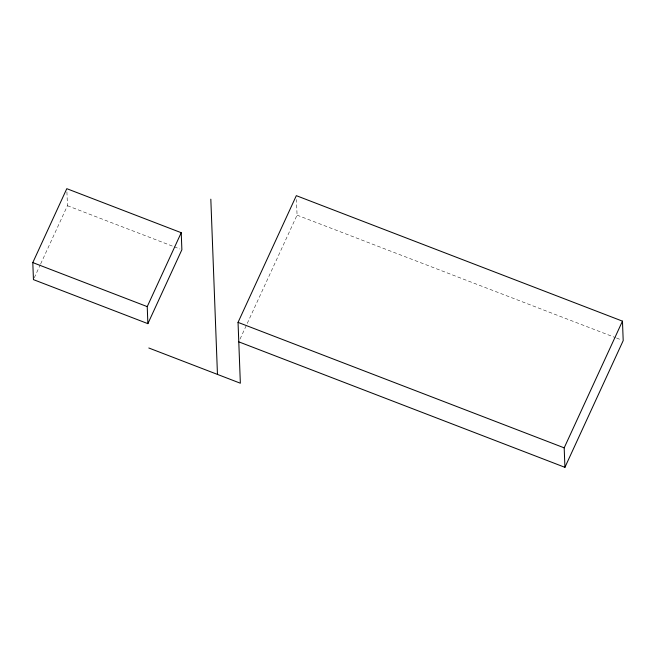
<?xml version="1.0" encoding="UTF-8"?>
<svg xmlns="http://www.w3.org/2000/svg" width="656" height="656" viewBox="0 0 656 656"><rect width="100%" height="100%" fill="white"/><g stroke="black" fill="none" stroke-linecap="round" stroke-linejoin="round"><path stroke-width="0.49" stroke-dasharray="3.28 2.46" d="M34.292 277.783L40.246 264.844M40.672 263.917L67.445 205.713L66.912 191.683M240.055 339.07L297.061 215.135L296.471 199.555M297.061 215.135L615.549 337.668M616.509 338.037L621.289 339.882M67.445 205.713L173.291 246.443M174.25 246.804L179.974 249.009"/><path stroke-width="0.98" d="M32.8 262.589L66.797 188.674L181.228 232.708L181.876 249.739L147.879 323.654L33.448 279.628L32.8 262.589L147.231 306.623L147.879 323.654M147.231 306.623L181.228 232.708M148.805 347.992L240.35 383.219L238.046 322.375L296.323 195.66L622.462 321.145L623.2 340.612L564.923 467.326L238.784 341.842M564.923 467.326L564.185 447.851L622.462 321.145M238.046 322.375L564.185 447.851M210.822 199.178L217.464 374.412"/></g></svg>
